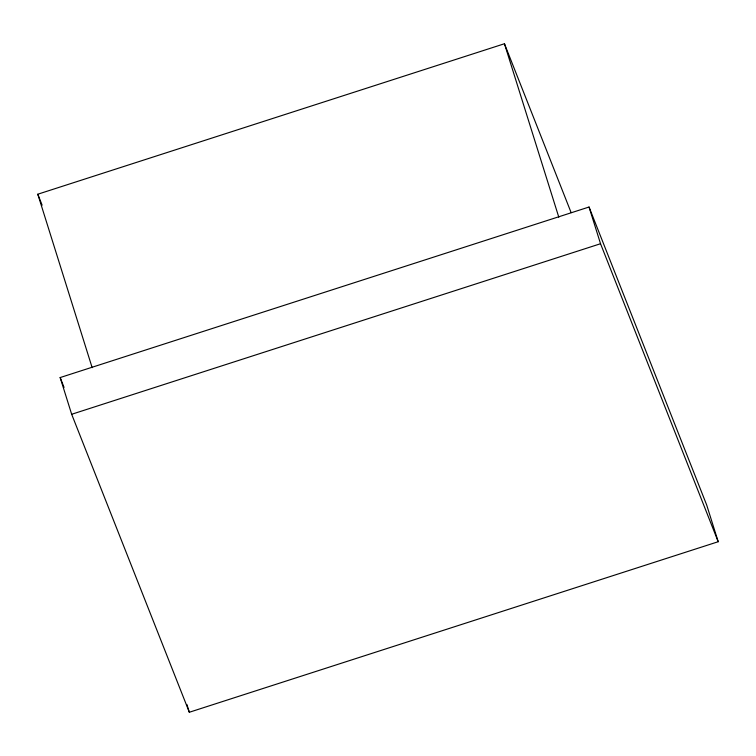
<?xml version="1.0" encoding="UTF-8"?>
<svg xmlns="http://www.w3.org/2000/svg" width="756" height="756" viewBox="0 0 756 756"><rect width="100%" height="100%" fill="white"/><g stroke="black" fill="none" stroke-linecap="round" stroke-linejoin="round"><path stroke-width="1.13" d="M92.156 367.662L37.8 194.216L504.45 43.744L571.13 212.616M60.168 377.556L589.037 207.021L706.69 505.008L718.2 541.721L189.331 712.256L71.669 414.279L60.168 377.556L64.062 387.412M71.669 414.279L600.538 243.734L718.2 541.721M37.8 194.216L42.128 205.178M589.037 207.021L600.538 243.734M504.45 43.744L558.807 217.189M186.893 704.469L189.331 712.256"/></g></svg>
